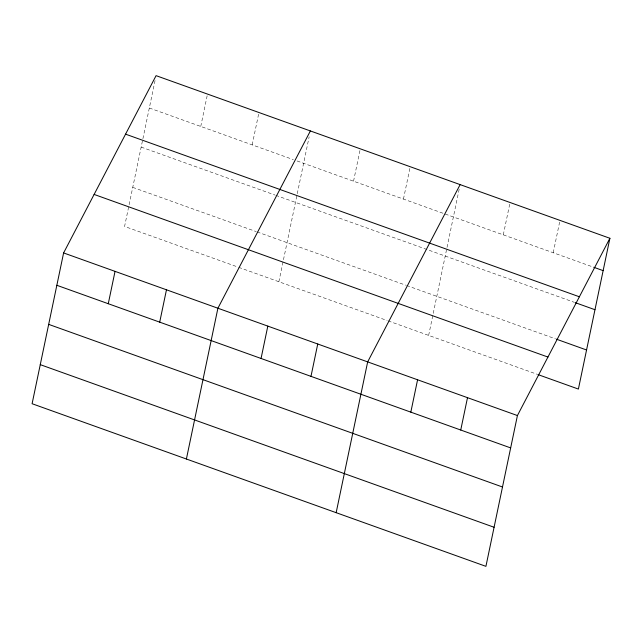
<?xml version="1.0" encoding="UTF-8"?>
<svg xmlns="http://www.w3.org/2000/svg" width="642" height="642" viewBox="0 0 642 642"><rect width="100%" height="100%" fill="white"/><g stroke="black" fill="none" stroke-linecap="round" stroke-linejoin="round"><path stroke-width="0.48" stroke-dasharray="3.21 2.41" d="M155.059 80.555L124.58 226.441L237.733 266.992M200.753 126.434L207.51 94.077M252.186 144.867L258.943 112.51M278.877 281.734L309.147 136.826M353.541 181.188L360.298 148.832M403.457 199.076L410.222 166.719M428.639 335.405L459.319 188.531M503.296 234.852L510.061 202.495M553.219 252.747L559.976 220.383M149.321 108.008L293.33 159.617M297.069 160.957L592.783 266.92M141.152 147.09L274.88 195.007M275.819 195.345L574.253 302.294M132.742 187.36L256.182 231.593M257.113 231.931L405.72 285.176M406.659 285.513L555.482 338.848M238.663 267.329L387.19 320.551M388.137 320.888L536.953 374.214"/><path stroke-width="0.96" d="M63.606 252.932L32.1 403.722L485.922 566.348L517.42 415.559L609.9 238.278L156.078 75.652L63.606 252.932L517.42 415.559M108.273 303.722L115.038 271.365M159.706 322.148L166.471 289.791M186.397 459.022L217.903 308.224L310.375 130.944M261.061 358.469L267.818 326.112M310.985 376.356L317.742 344M336.159 512.685L367.665 361.887L460.137 184.607M410.824 412.14L417.581 379.783M460.739 430.028L467.504 397.671M609.9 238.278L578.394 389.068L537.9 374.559M593.722 267.257L603.143 270.635M125.559 134.154L579.381 296.781M575.192 302.631L594.973 309.717M556.421 339.185L586.563 349.986M94.117 194.43L547.939 357.056M56.841 285.289L510.663 447.915M48.68 324.37L502.493 486.997M40.261 364.64L494.083 527.267"/></g></svg>
